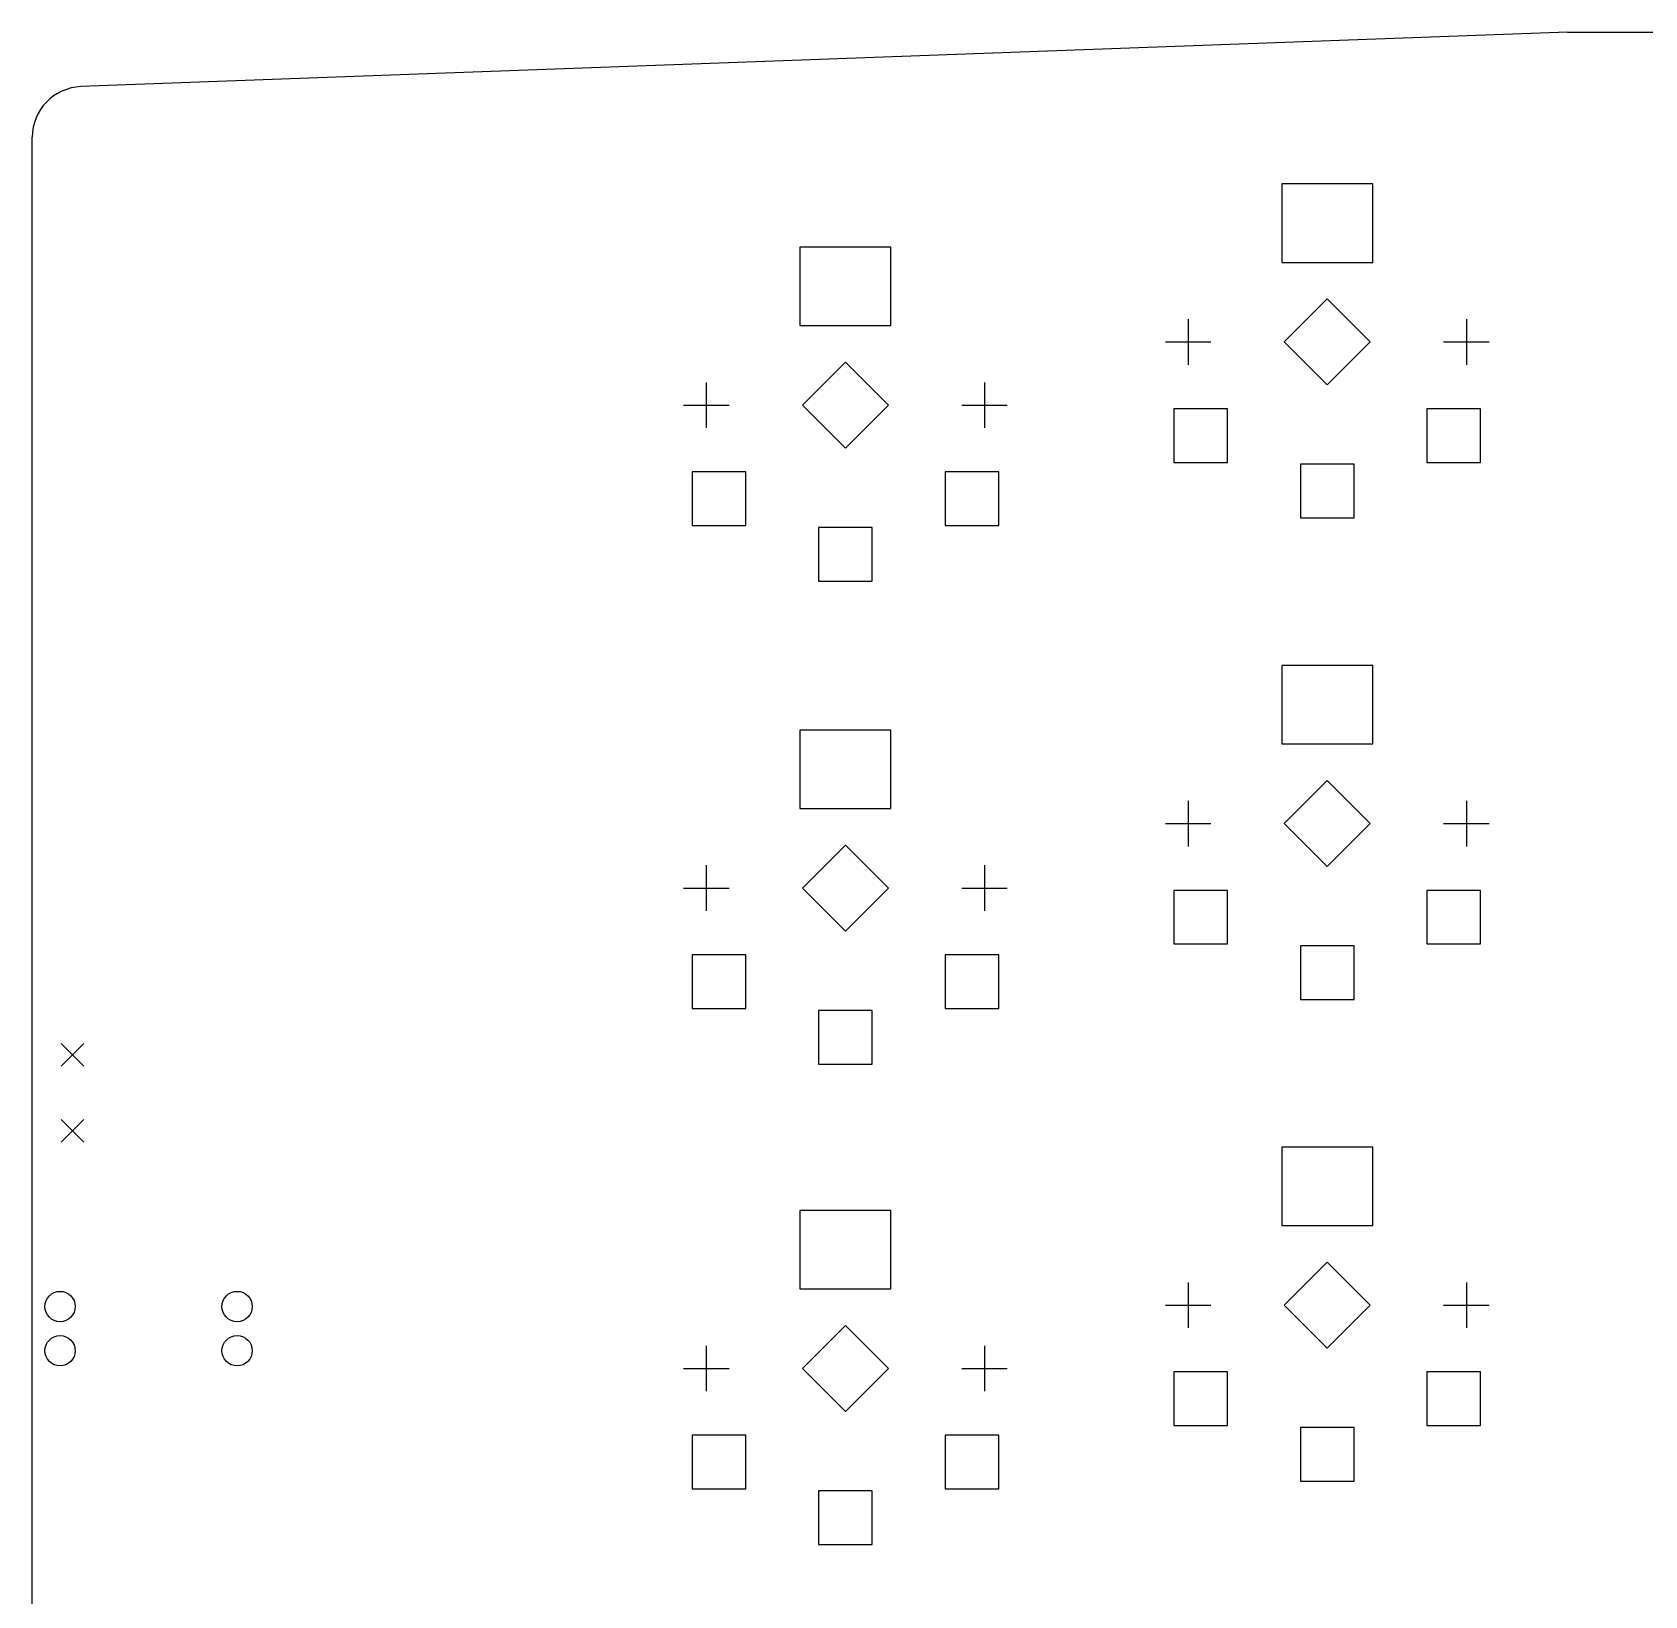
# Model space of a CAD drawing. Extents: x 80 to 226, y -166 to -35.
# Drawn here: x 88.4 to 152.2, y -97.1 to -35.2 of the extents above; entities that cross this region are included whole.
import ezdxf

# ---------------------------------------------------------------- set-up
doc = ezdxf.new("R2010")
doc.units = 0
doc.layers.add('BLACK', color=7, linetype='CONTINUOUS')

msp = doc.modelspace()

# ---------------------------------------------------------------- linework, layer by layer
at = {"layer": 'BLACK', "linetype": 'CONTINUOUS'}
for p, q in [((149.0972, -35.2491), (90.326655, -37.401345)), ((149.0972, -35.2491), (176.0472, -35.2491)), ((88.4, -114.403101), (88.4, -39.4)), ((137.8, -41.251), (137.8, -44.351)), ((141.4, -41.251), (137.8, -41.251)), ((141.4, -44.351), (141.4, -41.251)), ((118.75, -43.751), (118.75, -46.851)), ((122.35, -43.751), (118.75, -43.751)), ((122.35, -46.851), (122.35, -43.751)), ((137.8, -44.351), (141.4, -44.351)), ((139.6, -45.8), (137.9, -47.5)), ((141.3, -47.5), (139.6, -45.8)), ((118.75, -46.851), (122.35, -46.851)), ((134.1, -46.6), (134.1, -48.4)), ((145.1, -46.6), (145.1, -48.4)), ((133.2, -47.5), (135, -47.5)), ((137.9, -47.5), (139.6, -49.2)), ((139.6, -49.2), (141.3, -47.5)), ((144.2, -47.5), (146, -47.5)), ((120.55, -48.3), (118.85, -50)), ((122.25, -50), (120.55, -48.3)), ((115.05, -49.1), (115.05, -50.9)), ((126.05, -49.1), (126.05, -50.9)), ((114.15, -50), (115.95, -50)), ((118.85, -50), (120.55, -51.7)), ((120.55, -51.7), (122.25, -50)), ((125.15, -50), (126.95, -50)), ((135.66067, -50.13933), (133.53933, -50.13933)), ((133.53933, -50.13933), (133.53933, -52.26067)), ((135.66067, -52.26067), (135.66067, -50.13933)), ((145.66067, -50.13933), (143.53933, -50.13933)), ((143.53933, -50.13933), (143.53933, -52.26067)), ((145.66067, -52.26067), (145.66067, -50.13933)), ((133.53933, -52.26067), (135.66067, -52.26067)), ((143.53933, -52.26067), (145.66067, -52.26067)), ((116.61067, -52.63933), (114.48933, -52.63933)), ((114.48933, -52.63933), (114.48933, -54.76067)), ((116.61067, -54.76067), (116.61067, -52.63933)), ((126.61067, -52.63933), (124.48933, -52.63933)), ((124.48933, -52.63933), (124.48933, -54.76067)), ((126.61067, -54.76067), (126.61067, -52.63933)), ((140.66067, -52.33933), (138.53933, -52.33933)), ((138.53933, -52.33933), (138.53933, -54.46067)), ((140.66067, -54.46067), (140.66067, -52.33933)), ((114.48933, -54.76067), (116.61067, -54.76067)), ((124.48933, -54.76067), (126.61067, -54.76067)), ((138.53933, -54.46067), (140.66067, -54.46067)), ((121.61067, -54.83933), (119.48933, -54.83933)), ((119.48933, -54.83933), (119.48933, -56.96067)), ((121.61067, -56.96067), (121.61067, -54.83933)), ((119.48933, -56.96067), (121.61067, -56.96067)), ((137.8, -60.301001), (137.8, -63.401001)), ((141.4, -60.301001), (137.8, -60.301001)), ((141.4, -63.401001), (141.4, -60.301001)), ((118.749999, -62.851), (118.749999, -65.951)), ((122.349999, -62.851), (118.749999, -62.851)), ((122.349999, -65.951), (122.349999, -62.851)), ((137.8, -63.401001), (141.4, -63.401001)), ((139.6, -64.850001), (137.9, -66.550001)), ((141.3, -66.550001), (139.6, -64.850001)), ((134.1, -65.650001), (134.1, -67.450001)), ((145.1, -65.650001), (145.1, -67.450001)), ((118.749999, -65.951), (122.349999, -65.951)), ((133.2, -66.550001), (135, -66.550001)), ((137.9, -66.550001), (139.6, -68.250001)), ((139.6, -68.250001), (141.3, -66.550001)), ((144.2, -66.550001), (146, -66.550001)), ((120.549999, -67.4), (118.849999, -69.1)), ((122.249999, -69.1), (120.549999, -67.4)), ((115.049999, -68.2), (115.049999, -70)), ((126.049999, -68.2), (126.049999, -70)), ((114.149999, -69.1), (115.949999, -69.1)), ((118.849999, -69.1), (120.549999, -70.8)), ((120.549999, -70.8), (122.249999, -69.1)), ((125.149999, -69.1), (126.949999, -69.1)), ((135.66067, -69.189331), (133.53933, -69.189331)), ((133.53933, -69.189331), (133.53933, -71.310671)), ((135.66067, -71.310671), (135.66067, -69.189331)), ((145.66067, -69.189331), (143.53933, -69.189331)), ((143.53933, -69.189331), (143.53933, -71.310671)), ((145.66067, -71.310671), (145.66067, -69.189331)), ((133.53933, -71.310671), (135.66067, -71.310671)), ((140.66067, -71.389331), (138.53933, -71.389331)), ((138.53933, -71.389331), (138.53933, -73.510671)), ((140.66067, -73.510671), (140.66067, -71.389331)), ((143.53933, -71.310671), (145.66067, -71.310671)), ((116.610669, -71.73933), (114.489329, -71.73933)), ((114.489329, -71.73933), (114.489329, -73.86067)), ((116.610669, -73.86067), (116.610669, -71.73933)), ((126.610669, -71.73933), (124.489329, -71.73933)), ((124.489329, -71.73933), (124.489329, -73.86067)), ((126.610669, -73.86067), (126.610669, -71.73933)), ((114.489329, -73.86067), (116.610669, -73.86067)), ((121.610669, -73.93933), (119.489329, -73.93933)), ((119.489329, -73.93933), (119.489329, -76.06067)), ((121.610669, -76.06067), (121.610669, -73.93933)), ((124.489329, -73.86067), (126.610669, -73.86067)), ((138.53933, -73.510671), (140.66067, -73.510671)), ((89.545, -75.25), (90.445, -76.15)), ((90.445, -75.25), (89.545, -76.15)), ((89.545, -75.25), (90.445, -76.15)), ((90.445, -75.25), (89.545, -76.15)), ((119.489329, -76.06067), (121.610669, -76.06067)), ((89.545, -78.25), (90.445, -79.15)), ((90.445, -78.25), (89.545, -79.15)), ((89.545, -78.25), (90.445, -79.15)), ((90.445, -78.25), (89.545, -79.15)), ((137.8, -79.351001), (137.8, -82.451001)), ((141.4, -79.351001), (137.8, -79.351001)), ((141.4, -82.451001), (141.4, -79.351001)), ((118.749999, -81.851), (118.749999, -84.951)), ((122.349999, -81.851), (118.749999, -81.851)), ((122.349999, -84.951), (122.349999, -81.851)), ((137.8, -82.451001), (141.4, -82.451001)), ((139.6, -83.900001), (137.9, -85.600001)), ((141.3, -85.600001), (139.6, -83.900001)), ((134.1, -84.700001), (134.1, -86.500001)), ((145.1, -84.700001), (145.1, -86.500001)), ((118.749999, -84.951), (122.349999, -84.951)), ((133.2, -85.600001), (135, -85.600001)), ((137.9, -85.600001), (139.6, -87.300001)), ((139.6, -87.300001), (141.3, -85.600001)), ((144.2, -85.600001), (146, -85.600001)), ((120.549999, -86.4), (118.849999, -88.1)), ((122.249999, -88.1), (120.549999, -86.4)), ((115.049999, -87.2), (115.049999, -89)), ((126.049999, -87.2), (126.049999, -89)), ((114.149999, -88.1), (115.949999, -88.1)), ((118.849999, -88.1), (120.549999, -89.8)), ((120.549999, -89.8), (122.249999, -88.1)), ((125.149999, -88.1), (126.949999, -88.1)), ((135.66067, -88.239331), (133.53933, -88.239331)), ((133.53933, -88.239331), (133.53933, -90.360671)), ((135.66067, -90.360671), (135.66067, -88.239331)), ((145.66067, -88.239331), (143.53933, -88.239331)), ((143.53933, -88.239331), (143.53933, -90.360671)), ((145.66067, -90.360671), (145.66067, -88.239331)), ((133.53933, -90.360671), (135.66067, -90.360671)), ((140.66067, -90.439331), (138.53933, -90.439331)), ((138.53933, -90.439331), (138.53933, -92.560671)), ((140.66067, -92.560671), (140.66067, -90.439331)), ((143.53933, -90.360671), (145.66067, -90.360671)), ((116.610669, -90.73933), (114.489329, -90.73933)), ((114.489329, -90.73933), (114.489329, -92.86067)), ((116.610669, -92.86067), (116.610669, -90.73933)), ((126.610669, -90.73933), (124.489329, -90.73933)), ((124.489329, -90.73933), (124.489329, -92.86067)), ((126.610669, -92.86067), (126.610669, -90.73933)), ((114.489329, -92.86067), (116.610669, -92.86067)), ((121.610669, -92.93933), (119.489329, -92.93933)), ((119.489329, -92.93933), (119.489329, -95.06067)), ((121.610669, -95.06067), (121.610669, -92.93933)), ((124.489329, -92.86067), (126.610669, -92.86067)), ((138.53933, -92.560671), (140.66067, -92.560671)), ((119.489329, -95.06067), (121.610669, -95.06067))]:
    msp.add_line(p, q, dxfattribs=at)
at = {"layer": 'BLACK'}
for centre in [(89.5, -85.65), (96.5, -85.65), (89.5, -87.4), (96.5, -87.4)]:
    msp.add_circle(centre, 0.6, dxfattribs=at)
msp.add_arc((90.4, -39.4), 2, 92.10165039, 180, dxfattribs=at)

doc.saveas('drawing.dxf')
